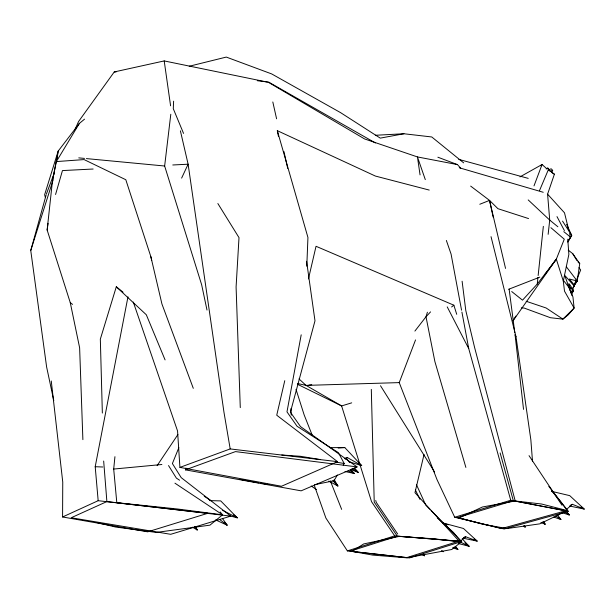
<?xml version="1.0" encoding="UTF-8"?>
<svg xmlns="http://www.w3.org/2000/svg" width="615" height="615" viewBox="0 0 615 615"><rect width="100%" height="100%" fill="white"/><g stroke="black" fill="none" stroke-linecap="round" stroke-linejoin="round"><path stroke-width="0.92" d="M62.584 516.977L98.169 500.695L207.816 513.294L147.685 531.837L62.584 516.977L62.753 482.037L51.26 380.977M306.8 266.218L307.938 237.475L277.319 130.672L375.365 176.051L429.232 190.073M173.615 101.175L173.284 108.717L183.547 133.401M96.47 522.442L115.589 527.032L156.287 532.421L209.946 525.156L222.569 514.817L177.297 508.974L116.804 502.686L113.698 469.053L114.936 456.684M511.711 291.541L522.512 300.166L537.249 284.069L537.948 277.442M538.148 275.551L543.345 226.351M82.887 439.648L79.627 347.798L70.271 302.672L47.14 230.018L52.459 180.948L58.164 151.106L79.373 123.431L84.532 119.156M548.142 234.338L549.718 220.085L547.588 194.163L554.392 174.214L548.372 169.663L547.773 168.041L546.166 168.956M207.001 310.06L201.643 284.737L164.643 166.012L170.801 114.252M47.14 230.018L48.07 223.36M57.103 158.708L58.164 151.106L44.634 194.724L45.356 197.5M568.229 250.113L572.726 253.664L579.73 263.62L577.247 281.032L573.926 285.529M301.196 334.821L286.982 411.858L297.099 426.295L338.381 452.648L344.192 463.487L343.216 465.132M98.169 500.695L95.202 466.724L127.974 296.822M52.459 180.948L56.357 161.576L79.373 123.431M521.328 307.869L524.103 308.038L550.433 317.717L562.91 319.131L568.183 314.88L574.126 308.084L564.501 291.141L563.302 281.093L568.867 254.425L567.768 239.197M284.768 380.685L276.735 415.217L337.55 461.665L281.493 486.257L179.918 467.392L177.551 430.961L133.294 302.057M308.438 278.956L316.033 246.292L453.862 305.201L456.722 314.319M424.043 454.477L414.971 492.661L459.036 541.123L406.83 557.59L350.027 551.225L397.336 536.219L459.036 541.123M572.142 289.012L574.287 286.106L575.924 279.848M53.782 400.649L46.617 366.971L30.75 250.505L46.194 194.794M55.565 194.501L62.453 170.578L93.149 169.017M306.593 261.275L314.988 320.83L290.411 412.196L300.474 426.564L357.077 466.916L301.127 490.839L185.407 469.852L185.953 468.023M123.023 292.202L116.304 286.775L100.33 339.142L102.351 413.049M427.402 312.205L426.003 316.771L414.894 331.093M30.75 250.505L53.082 179.972M569.567 289.734L570.097 288.074L568.906 283.584M534.005 185.891L542.061 164.505L546.812 168.764M46.448 193.886L54.55 172.323M548.795 486.342L568.268 511.28L504.185 528.992L454.723 517.246L437.027 479.662L399.235 382.607L415.54 339.911M552.001 172.131L552.693 170.355L551.163 168.779L548.519 169.886M512.979 320.869L556.329 259.153L564.278 239.204L550.894 227.688M178.857 447.651L172.392 463.556L181.21 477.647L230.733 516.123L170.701 534.312L71.179 517.753L106.879 501.579L230.733 516.123M571.143 292.786L575.548 282.262M577.008 278.756L580.675 269.993L578.946 267.71M539.463 190.704L548.372 169.663M75.068 129.388L78.551 121.539L114.252 71.94L164.205 60.923L267.464 82.118M181.617 178.112L188.121 164.205L180.387 130.811M571.496 294.647L573.595 290.541L569.505 284.253M567.968 241.995L571.735 235.399L566.6 224.344M337.389 474.988L333.991 480.738L314.619 484.689M513.364 320.046L515.847 316.072M568.421 240.342L570.482 237.113L569.598 233.516M567.545 241.818L571.735 235.399L562.533 221.116M157.102 465.663L177.912 434.559M544.475 275.12L547.865 270.562M548.995 269.039L556.329 259.153L563.302 281.093M537.249 284.069L556.329 259.153M541.008 165.819L542.061 164.505L519.975 176.882M571.25 293.447L573.595 290.541L568.644 286.321M574.802 283.953L577.247 281.032L566.33 266.756M430.554 311.882L426.003 316.771L434.882 361.559L465.878 467.423M566.63 509.32L572.365 504.308L584.25 509.082L569.721 495.636L551.655 491.354M460.597 541.015L465.663 536.734L477.202 541.115L463.464 528.477L442.785 522.911M451.595 306.97L453.862 305.201M345.276 459.159L347.437 457.614L361.697 465.609L344.8 447.582L329.755 447.643M462.541 538.74L465.663 536.734L463.994 537.387M567.345 510.596L539.847 523.834L506.968 528.569L482.683 524.211L459.259 517.861L482.383 507.006L515.224 500.971L541.577 504.016L567.345 510.596L558.566 499.065M479.792 204.265L489.54 200.398L497.927 208.685L528.554 218.571M570.851 504.907L572.365 504.308M508.674 289.273L539.816 277.134M344.738 458.621L347.437 457.614M179.918 467.392L230.195 448.927L337.55 461.665M185.407 469.852L235.476 451.602L357.077 466.916M549.971 171.247L552.693 170.355M314.419 485.658L325.889 518.045L347.383 550.902L394.699 535.857L461.704 541.492L431.107 510.542M461.704 541.492L409.505 557.92L347.383 550.902M351.695 402.848L341.609 405.923L297.729 384.39M454.723 517.246L510.75 500.264L568.268 511.28M513.325 500.725L457.329 517.653L501.54 528.577L565.677 510.819L513.325 500.725L500.126 452.909M189.251 66.243L226.289 57.08L271.669 73.923L340.564 112.63L380.262 138.129L403.932 133.755L431.761 136.968L463.679 162.86M308.899 385.052L311.743 384.706M113.698 469.053L161.876 464.51M56.357 161.576L84.086 159.585L125.806 179.734L150.852 256.67L161.945 304.025L193.294 388.334M338.181 448.035L344.8 447.582M375.319 135.277L403.932 133.755M172.769 164.981L188.121 164.205L223.96 412.181L230.195 448.927M399.235 382.607L306.055 385.397L297.645 383.522M114.252 71.94L116.166 71.901M209.677 500.61L220.724 500.91L237.329 517.868L229.349 515.708M95.202 466.724L102.79 467M281.778 455L300.612 456.315L320.507 459.59M78.758 157.871L84.478 158.409M86.392 158.593L164.643 166.012M459.267 167.764L543.222 192.272M257.324 80.726L268.709 82.118L375.442 142.964M335.667 462.088L344.192 463.487M258.592 482.844L239.827 479.354M260.468 483.159L265.173 483.951M267.056 484.266L268.932 484.574M460.658 168.141L457.445 164.597L417.439 156.933L364.618 138.959L268.409 82.31M463.256 538.233L477.202 541.115L474.219 538.855M569.498 505.999L584.25 509.082L581.213 506.798M344.977 471.505L354.378 473.488L350.381 469.545M458.321 543.491L469.199 546.312L462.196 538.809M458.759 159.377L528.224 178.373M349.197 461.819L361.697 465.609L358.945 463.126M561.38 512.48L569.313 514.986L566.3 511.25M452.632 547.757L457.914 549.441L455.577 546.497M442.769 523.065L448.135 524.833M526.186 301.273L546.105 307.977L562.91 319.131L574.126 308.084L572.934 296.899L568.744 287.174L563.563 280.517M441.462 551.101L443.269 551.732L441.747 550.679M553.777 517.054L560.911 519.537L557.574 515.032M437.872 157.202L457.445 164.597M350.496 469.43L358.253 472.405L354.517 468.061M348.19 470.867L354.378 473.488L350.665 470.46M540.939 522.419L545.167 524.264L543.698 521.827M215.573 519.875L227.173 525.218L222.353 518.353M460.135 541.938L469.199 546.312L464.932 542.638M222.653 510.319L237.329 517.868L233.7 514.886M421.944 554.484L424.458 555.799L423.666 554.153M328.802 481.091L337.935 486.035L334.153 479.554M523.611 526.24L525.172 527.109L524.41 525.448M192.487 527.163L197.261 530.015L195.547 526.678M352.064 468.584L358.253 472.405L354.232 468.476M454.139 547.119L457.914 549.441L455.215 546.797M564.524 511.949L569.313 514.986L567.314 513.071M551.97 172.631L554.392 174.214M179.572 480.2L176.39 478.124L168.525 465.547M204.242 496.282L210.607 500.433M174.944 483.182L222.569 514.817L220.178 511.941M311.167 485.996L316.579 489.625M555.86 515.916L560.911 519.537L558.935 517.515M70.271 302.672L72.57 304.387M470.66 186.099L489.54 200.398L505.545 268.417M219.67 519.483L227.173 525.218L224.675 522.327M557.882 226.774L549.718 220.085L528.2 199.921M563.809 231.64L570.482 237.113M437.265 517.861L453.493 532.467L460.012 540.562M298.99 378.909L306.055 385.397L341.609 405.923L371.545 501.686L394.699 535.857M116.304 286.775L146.316 314.772L165.081 359.898M542.691 521.843L545.167 524.264L543.952 522.804M577.939 261.852L579.73 263.62M429.777 509.197L425.788 505.153L416.44 484.651M332.853 480.746L337.935 486.035L334.491 481.599M547.773 168.041L549.572 170.009M547.588 194.163L564.501 212.821L568.929 230.817M574.287 286.106L564.639 275.266L572.073 295.607M345.784 457.937L349.528 462.272M551.832 491.131L557.405 497.627M194.371 526.617L197.261 530.015L195.639 527.708M423.305 554.338L424.458 555.799L423.412 554.315M567.83 285.083L570.097 288.074M524.149 525.602L525.172 527.109L524.211 525.687M396.798 535.427L374.228 502.109L371.306 389.38M397.682 534.02L376.234 502.332L375.757 500.479M529.038 455.646L561.964 505.223M380.508 385.736L434.582 472.013M217.856 203.527L239.004 237.628L236.091 286.974L240.281 407.622M572.726 253.664L576.878 260.506M556.99 216.611L564.416 230.625M447.228 306.893L468.722 348.551L510.75 500.264M515.132 335.044L515.993 336.72L530.853 439.787L532.505 461.273M415.356 489.878L419.945 499.357M312.312 435.451L304.179 414.964L296.007 389.357M330.347 480.884L341.663 509.389M425.303 179.626L417.439 156.933L420.068 174.914M446.367 240.465L451.079 254.087L461.558 310.206M515.224 500.971L474.58 347.429L465.793 310.506L462.103 281.216M515.993 336.72L491.031 236.675M150.852 256.67L151.713 260.391M272.814 101.967L276.596 118.81M283.946 151.559L287.72 168.402M489.54 200.398L493.199 217.233M277.319 130.672L278.434 136.307M461.911 312.074L468.722 348.551M164.205 60.923L170.586 105.811M509.12 289.104L514.793 332.63M515.047 334.522L523.534 409.382M106.879 501.579L103.666 461.042M290.972 408.575L291.241 415.202M577.247 281.032L574.31 284.999L569.29 278.995L577.247 281.032M461.196 542.03L451.787 549.495L406.869 557.82L372.69 555.091L351.988 551.371L363.696 543.944L399.289 536.395L434.182 538.809L461.196 542.03"/></g></svg>
